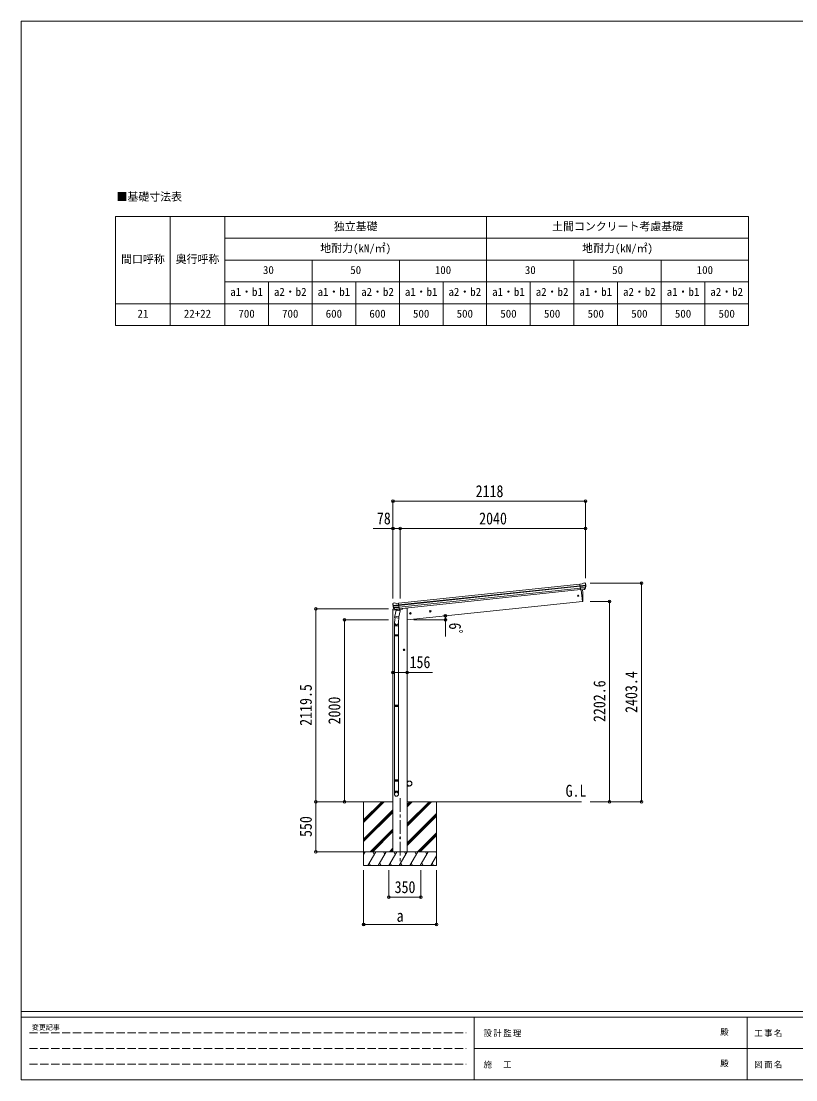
# Model space of a CAD drawing. Units: millimetres at full size, sheet at 1:30. Extents: x -8432 to 8432, y -5820 to 5820.
# Drawn here: x -8432 to 87, y -5820 to 5820 of the extents above; entities that cross this region are included whole.
import ezdxf
from ezdxf.enums import TextEntityAlignment as Align

# ---------------------------------------------------------------- set-up
doc = ezdxf.new("R2010")
doc.units = ezdxf.units.MM
doc.header["$LTSCALE"] = 30
doc.header["$PDMODE"] = 32
doc.header["$PDSIZE"] = 30
doc.linetypes.add('CHAIN1', pattern=[8, 5, -1, 1, -1])
doc.linetypes.add('DASHED3', pattern=[4, 3, -1])
for name, color, linetype, lineweight in [('0-0_0', 7, 'Continuous', 9), ('0-1_本体', 5, 'CHAIN1', 9), ('0-3_ELV2', 4, 'Continuous', 9), ('0-6_OTH_LINE', 6, 'Continuous', 9), ('0-7_SHAPE', 7, 'Continuous', 9), ('0-9_OUTLINE', 7, 'Continuous', 9), ('0-E_DET2', 7, 'Continuous', 18), ('F-0_240', 7, 'Continuous', 9)]:
    doc.layers.add(name, color=color, linetype=linetype, lineweight=lineweight)
doc.styles.add('ＭＳ ゴシック', font='')
doc.styles.get('ＭＳ ゴシック').set_extended_font_data('MS Gothic')

msp = doc.modelspace()

# ---------------------------------------------------------------- linework, layer by layer
at = {"layer": '0-0_0'}
for p, q in [((-4794.17, -2762.32), (-4343.03, -2762.32)), ((-4665.53, -2988.89), (-4438.9, -2762.26)), ((-4665.53, -2974.75), (-4453.04, -2762.26)), ((-4665.53, -2960.61), (-4467.18, -2762.26)), ((-4665.53, -2762.32), (-4665.53, -3462.26)), ((-4187.53, -2819.26), (-4130.53, -2762.26)), ((-4187.53, -2805.12), (-4144.67, -2762.26)), ((-4187.53, -2790.97), (-4158.82, -2762.26)), ((-4187.53, -2762.32), (-2268.59, -2762.32)), ((-4187.53, -3031.39), (-3918.46, -2762.32)), ((-4187.53, -3017.25), (-3932.6, -2762.32)), ((-4187.53, -3003.11), (-3946.74, -2762.32)), ((-3865.53, -2762.32), (-3865.53, -3462.26)), ((-4665.53, -3172.74), (-4343.53, -2850.74)), ((-4665.53, -3186.88), (-4343.53, -2864.88)), ((-4665.53, -3201.02), (-4343.53, -2879.02)), ((-4187.53, -3215.24), (-3865.53, -2893.24)), ((-4187.53, -3229.38), (-3865.53, -2907.38)), ((-4187.53, -3243.52), (-3865.53, -2921.52)), ((-4592.92, -3312.26), (-4343.53, -3062.87)), ((-4578.78, -3312.26), (-4343.53, -3077.01)), ((-4564.64, -3312.26), (-4343.53, -3091.16)), ((-4072.42, -3312.26), (-3865.53, -3105.37)), ((-4058.28, -3312.26), (-3865.53, -3119.51)), ((-4044.14, -3312.26), (-3865.53, -3133.66)), ((-3865.53, -3312.26), (-4665.53, -3312.26)), ((-4665.53, -3341.2), (-4648.82, -3312.26)), ((-4663.82, -3338.24), (-4665.53, -3335.28)), ((-4619.95, -3462.26), (-4533.35, -3312.26)), ((-4548.35, -3338.24), (-4563.35, -3312.26)), ((-4504.48, -3462.26), (-4417.88, -3312.26)), ((-4432.88, -3338.24), (-4447.88, -3312.26)), ((-4389.01, -3462.26), (-4302.41, -3312.26)), ((-4380.79, -3312.26), (-4343.03, -3274.5)), ((-4366.65, -3312.26), (-4343.03, -3288.64)), ((-4352.5, -3312.26), (-4343.03, -3302.79)), ((-4317.41, -3338.24), (-4332.41, -3312.26)), ((-4273.54, -3462.26), (-4186.94, -3312.26)), ((-4201.94, -3338.24), (-4216.94, -3312.26)), ((-4158.07, -3462.26), (-4071.47, -3312.26)), ((-4086.47, -3338.24), (-4101.47, -3312.26)), ((-4042.6, -3462.26), (-3956, -3312.26)), ((-3971, -3338.24), (-3986, -3312.26)), ((-3927.13, -3462.26), (-3865.53, -3355.56)), ((-3865.53, -3320.93), (-3870.53, -3312.26)), ((-4665.53, -3462.26), (-3865.53, -3462.26)), ((-4604.95, -3436.28), (-4589.96, -3462.26)), ((-4489.48, -3436.28), (-4474.48, -3462.26)), ((-4374.01, -3436.28), (-4359.01, -3462.26)), ((-4258.54, -3436.28), (-4243.54, -3462.26)), ((-4143.07, -3436.28), (-4128.07, -3462.26)), ((-4027.6, -3436.28), (-4012.61, -3462.26)), ((-3912.14, -3436.28), (-3897.14, -3462.26))]:
    msp.add_line(p, q, dxfattribs=at)
at = {"layer": '0-1_本体'}
msp.add_line((-4265.53, -2724.02), (-4265.53, -3467.35), dxfattribs=at)
at = {"layer": '0-3_ELV2'}
for p, q in [((-4283.12, -580.32), (-2287.04, -370.52)), ((-4281.13, -599.21), (-2285.05, -389.41)), ((-4280.71, -603.39), (-2284.61, -393.59)), ((-4278.61, -623.25), (-2282.52, -413.45)), ((-2280.76, -430.19), (-4276.85, -639.99)), ((-2260.72, -365.74), (-2287.24, -368.53)), ((-2280.46, -433.08), (-2287.24, -368.53)), ((-2285.09, -389.06), (-2225.35, -382.78)), ((-2224.87, -388.65), (-2284.47, -394.91)), ((-2225.71, -405.4), (-2282.74, -411.4)), ((-2227.1, -410.06), (-2282.27, -415.86)), ((-2237.11, -428.3), (-2280.48, -432.86)), ((-2280.46, -433.08), (-2270.51, -432.04)), ((-2273.58, -432.36), (-2260.19, -559.75)), ((-2270.51, -432.04), (-2270.24, -432.1)), ((-2270.24, -432.1), (-2244.91, -429.44)), ((-2260.72, -365.74), (-2249.12, -358.77)), ((-2247.89, -358.36), (-2234.41, -356.94)), ((-2244.91, -429.44), (-2244.66, -429.32)), ((-2244.66, -429.32), (-2236.97, -428.51)), ((-2235.66, -426.64), (-2226.21, -408.34)), ((-2234.6, -427.07), (-2224.48, -408.81)), ((-2230.74, -358.03), (-2230.74, -358.03)), ((-2230.74, -358.03), (-2225.56, -362.22)), ((-2224.17, -365.92), (-2224.48, -364.07)), ((-4340.78, -579.8), (-4344.98, -584.98)), ((-4340.78, -579.8), (-4340.78, -579.8)), ((-4323.94, -576.56), (-4337.42, -577.98)), ((-4309.85, -581.11), (-4322.65, -576.71)), ((-4309.85, -581.11), (-4283.33, -578.33)), ((-4276.55, -642.88), (-4283.33, -578.33)), ((-2260.19, -559.75), (-4187.53, -762.32)), ((-2260.19, -559.75), (-2258.14, -559.46)), ((-4345.28, -647.48), (-4346.18, -654.31)), ((-4346.18, -654.31), (-4312.44, -650.77)), ((-4345.57, -588.89), (-4345.65, -587.02)), ((-4343.03, -3312.26), (-4343.03, -653.98)), ((-4325.77, -643.12), (-4342.62, -644.89)), ((-4281.17, -598.85), (-4340.91, -605.13)), ((-4340.16, -610.97), (-4280.56, -604.71)), ((-4322.65, -646.53), (-4336.35, -630.78)), ((-4335.86, -627.19), (-4278.82, -621.19)), ((-4321.71, -645.89), (-4334.76, -629.96)), ((-4333.53, -631.46), (-4278.36, -625.66)), ((-4312.35, -646.64), (-4320.04, -647.45)), ((-4319.95, -647.21), (-4276.57, -642.65)), ((-4312.08, -646.7), (-4312.35, -646.64)), ((-4286.74, -644.04), (-4312.08, -646.7)), ((-4286.49, -643.92), (-4286.74, -644.04)), ((-4276.55, -642.88), (-4286.49, -643.92)), ((-4272.43, -646.56), (-4243.16, -643.48)), ((-4238.3, -635.93), (-4238.73, -639.16)), ((-4187.53, -3312.26), (-4187.53, -633.32)), ((-4141.37, -690.1), (-4161.26, -692.19)), ((-4152.1, -683.68), (-4158.17, -688.09)), ((-4158.17, -688.09), (-4157.39, -695.56)), ((-4157.39, -695.56), (-4150.53, -698.61)), ((-4150.27, -701.09), (-4152.36, -681.2)), ((-4145.24, -686.73), (-4152.1, -683.68)), ((-3922.57, -667.1), (-3942.46, -669.19)), ((-3933.3, -660.68), (-3939.38, -665.1)), ((-3939.38, -665.1), (-3938.59, -672.56)), ((-3938.59, -672.56), (-3931.73, -675.61)), ((-3931.47, -678.09), (-3933.56, -658.2)), ((-3926.45, -663.74), (-3933.3, -660.68)), ((-4211.53, -1091.87), (-4231.53, -1091.87)), ((-4221.53, -1084.37), (-4228.03, -1088.12)), ((-4228.03, -1088.12), (-4228.03, -1095.62)), ((-4228.03, -1095.62), (-4221.53, -1099.38)), ((-4221.53, -1101.87), (-4221.53, -1081.87)), ((-4215.03, -1088.12), (-4221.53, -1084.37)), ((-4187.53, -3062.32), (-4187.53, -2512.32)), ((-4187.53, -2512.32), (-4185.53, -2512.32)), ((-4185.53, -2535.02), (-4185.53, -2512.32)), ((-4162.53, -2535.02), (-4185.53, -2535.02)), ((-4185.53, -2537.02), (-4162.53, -2537.02)), ((-4187.53, -2612.32), (-4185.53, -2612.32)), ((-4185.53, -2587.62), (-4162.53, -2587.62)), ((-4185.53, -2589.62), (-4185.53, -2612.32)), ((-4162.53, -2589.62), (-4185.53, -2589.62))]:
    msp.add_line(p, q, dxfattribs=at)
for points in [[(-4187.53, -633.32), (-4207.53, -633.32), (-4238.38, -636.56)], [(-4150.53, -698.61), (-4144.46, -694.2), (-4145.24, -686.73)], [(-3931.73, -675.61), (-3925.66, -671.2), (-3926.45, -663.74)], [(-4221.53, -1099.38), (-4215.03, -1095.62), (-4215.03, -1088.12)]]:
    msp.add_lwpolyline(points, dxfattribs=at)
for centre, radius in [((-2306.98, -497.2), 6.5), ((-4151.31, -691.14), 8.5), ((-4151.31, -691.14), 7.7), ((-4151.31, -691.14), 6.5), ((-3932.52, -668.15), 8.5), ((-3932.52, -668.15), 7.7), ((-3932.52, -668.15), 6.5), ((-4221.53, -1091.87), 8.5), ((-4221.53, -1091.87), 7.7), ((-4221.53, -1091.87), 6.5), ((-4162.53, -2562.32), 25), ((-4265.28, -3162.26), 5)]:
    msp.add_circle(centre, radius, dxfattribs=at)
for centre, radius, start, end in [((-3154.79, -519.54), 900, 357.63919, 5.64986), ((-2247.58, -361.34), 3, 96.02369, 120.97631), ((-2237.22, -425.62), 2.99, 285.2717, 331.00739), ((-2233.89, -361.91), 5, 51.04426, 95.95574), ((-2417.73, -387.57), 192.44, 1.4271, 6.57578), ((-2228.87, -406.96), 3, 332.69111, 354.20009), ((-2425.07, -387.04), 200.2, 354.20009, 359.53883), ((-2180.08, -380.67), 45.32, 182.67122, 185.64518), ((-2224.68, -389.99), 1.35, 95.1605, 97.91927), ((-2222.08, -388.43), 2.74, 179.02151, 184.43412), ((-2227.11, -407.36), 3, 331, 354.13916), ((-2425.07, -387.04), 202, 354.13916, 6), ((-4336.9, -582.95), 5, 96.04426, 140.95574), ((-4323.62, -579.54), 3, 71.02369, 95.97631), ((-2258.55, -556.49), 3, 278, 357.63919), ((-4144.67, -567.77), 202, 186, 197.86084), ((-4342.3, -647.87), 3, 96, 172.5), ((-4151.74, -569.82), 192.44, 185.42422, 190.5729), ((-4385.63, -612.48), 45.32, 6.35482, 9.32878), ((-4342.94, -611.34), 2.74, 7.56588, 12.97849), ((-4340.06, -612.32), 1.35, 94.08073, 96.8395), ((-4144.67, -567.77), 200.2, 192.46117, 197.79991), ((-4334.08, -628.81), 3, 197.86084, 221), ((-4332.44, -628.06), 3, 197.79991, 219.30889), ((-4320.39, -644.57), 2.99, 220.99261, 266.7283), ((-4243.68, -638.51), 5, 276, 352.5), ((-4185.53, -2535.02), 2, 180, 270), ((-4162.53, -2562.32), 27.3, 270, 90), ((-4162.53, -2562.32), 25.3, 270, 90), ((-4185.53, -2589.62), 2, 90, 180)]:
    msp.add_arc(centre, radius, start, end, dxfattribs=at)
for centre, major_axis, ratio, start_param, end_param in [((-2237.42, -425.32), (-0.11, 3), 0.642905, 3.24593831, 4.20392797), ((-2237.29, -425.52), (1.66, -2.51), 0.997631, 5.80419048, 5.89294842), ((-2237.36, -425.41), (3.53, -2.11), 0.650902, 5.25614477, 5.32895537), ((-2234.99, -425.06), (1.08, 3.13), 0.040856, 2.11350352, 2.14162489), ((-2226.43, -365.53), (-0.87, 5.91), 0.020485, 0.67143203, 1.56913061), ((-2231.83, -361.01), (5.88, -1.31), 0.24881, 0.46058498, 0.46410383), ((-2227.45, -364.56), (-2.34, 1.9), 0.995767, 3.98597162, 4.71238898), ((-2422.76, -408.98), (-20.92, 199.05), 0.994373, 4.71137894, 4.7277536), ((-4342.65, -586.87), (1.9, 2.34), 0.995767, 1.57079633, 2.29721369), ((-4339.1, -582.49), (-5.48, -2.51), 0.24881, 5.81908147, 5.82260033), ((-4343.44, -588.03), (-0.38, 5.97), 0.020485, 4.7140547, 5.61175327), ((-4142.37, -589.72), (-20.92, 199.05), 0.994373, 1.55543171, 1.57180637), ((-4322.69, -644.49), (-1.71, 2.84), 0.040856, 4.14156042, 4.16968179), ((-4320.26, -644.23), (-0.51, 2.96), 0.642905, 2.07925734, 3.03724699), ((-4320.3, -644.34), (-3.02, -2.79), 0.650902, 0.95422993, 1.02704053), ((-4320.35, -644.46), (-1.1, -2.8), 0.997631, 0.39023689, 0.47899483)]:
    msp.add_ellipse(centre, major_axis=major_axis, ratio=ratio, start_param=start_param, end_param=end_param, dxfattribs=at)
at = {"layer": '0-6_OTH_LINE'}
for p, q in [((-4343.03, 541.08), (-4343.03, -303.6)), ((-2225.14, 541.08), (-4343.03, 541.08)), ((-2225.14, 541.08), (-2225.14, -303.6)), ((-4343.03, 241.08), (-4560.32, 241.08)), ((-4343.03, 241.08), (-4343.03, -526.34)), ((-4265.28, 241.08), (-4343.03, 241.08)), ((-2225.14, 241.08), (-4265.28, 241.08)), ((-4265.28, 241.08), (-4265.28, -528.17)), ((-2225.14, 241.08), (-2225.14, -303.6)), ((-1611.45, -358.92), (-2174.31, -358.92)), ((-1611.45, -358.92), (-1611.45, -2762.32)), ((-1961.45, -559.75), (-2174.31, -559.75)), ((-1961.45, -559.75), (-1961.45, -2762.32)), ((-5190.5, -642.83), (-4393.53, -642.83)), ((-5190.5, -642.83), (-5190.5, -2762.32)), ((-4876.97, -2762.32), (-4876.97, -762.32)), ((-4876.97, -762.32), (-4393.53, -762.32)), ((-4343.03, -1341.87), (-4187.53, -1341.87)), ((-4187.53, -1341.87), (-3907.91, -1341.87)), ((-5190.5, -2762.32), (-4666.53, -2762.32)), ((-5190.5, -3312.32), (-5190.5, -2762.32)), ((-4876.97, -2762.32), (-4666.53, -2762.32)), ((-1961.45, -2762.32), (-2174.31, -2762.32)), ((-1611.45, -2762.32), (-2174.31, -2762.32)), ((-5190.5, -3312.32), (-4666.53, -3312.32)), ((-4665.53, -4112.26), (-4665.53, -3513.26)), ((-4387.53, -3812.26), (-4387.53, -3513.26)), ((-4037.53, -3812.26), (-4037.53, -3513.26)), ((-3865.53, -4112.26), (-3865.53, -3513.26)), ((-4387.53, -3812.26), (-4037.53, -3812.26)), ((-3865.53, -4112.26), (-4665.53, -4112.26))]:
    msp.add_line(p, q, dxfattribs=at)
at = {"layer": '0-6_OTH_LINE', "lineweight": 18}
for q in [(-4113.16, -762.32), (-3764.61, -943.82)]:
    msp.add_line((-3764.61, -762.32), q, dxfattribs=at)
at = {"layer": '0-6_OTH_LINE'}
msp.add_arc((-4113.16, -762.32), 348.55, 0, 7.27608, dxfattribs=at)
for p in [(-4343.03, 541.08), (-2225.14, 541.08), (-4343.03, 241.08), (-4265.28, 241.08), (-2225.14, 241.08), (-1611.45, -358.92), (-1961.45, -559.75), (-5190.5, -642.83), (-4876.97, -762.32), (-3767.42, -718.18), (-3764.61, -762.32), (-4343.03, -1341.87), (-4187.53, -1341.87), (-5190.5, -2762.32), (-4876.97, -2762.32), (-1961.45, -2762.32), (-1611.45, -2762.32), (-5190.5, -3312.32), (-4387.53, -3812.26), (-4037.53, -3812.26), (-4665.53, -4112.26), (-3865.53, -4112.26)]:
    msp.add_point(p, dxfattribs=at)
at = {"layer": '0-9_OUTLINE'}
for p, q in [((-4309.21, -655.82), (-4322.57, -721.47)), ((-4319.2, -647.45), (-4278.53, -643.18)), ((-4315.84, -647.75), (-4315.99, -648.48)), ((-4315.37, -649.61), (-4290.62, -659.36)), ((-4264.33, -664.95), (-4309.21, -655.82)), ((-4307.04, -652.9), (-4307.69, -656.13)), ((-4286.23, -644.37), (-4289.15, -658.72)), ((-4277.69, -730.6), (-4264.33, -664.95)), ((-4276.71, -641.3), (-4275.78, -641.48)), ((-4275.78, -641.48), (-4264.58, -658.41)), ((-4264.58, -658.41), (-4265.85, -664.64)), ((-4327.87, -829.64), (-4327.87, -795.29)), ((-4320.16, -736.76), (-4325.72, -792.48)), ((-4325.05, -733.72), (-4322.56, -721.47)), ((-4324.83, -735.12), (-4324.84, -735.12)), ((-4323.5, -736.08), (-4282.54, -744.41)), ((-4277.69, -730.6), (-4322.57, -721.47)), ((-4277.25, -728.46), (-4283.91, -796.21)), ((-4281.87, -794.99), (-4281.87, -829.64)), ((-4277.7, -730.6), (-4280.24, -743.07)), ((-4281.87, -829.64), (-4327.87, -829.64)), ((-4327.87, -928.39), (-4326.87, -926.39)), ((-4281.87, -928.39), (-4327.87, -928.39)), ((-4282.87, -926.39), (-4326.87, -926.39)), ((-4325.87, -829.64), (-4325.87, -926.39)), ((-4283.87, -829.64), (-4283.87, -926.39)), ((-4281.87, -928.39), (-4282.87, -926.39)), ((-4281.87, -928.39), (-4281.87, -936.39)), ((-4281.87, -936.39), (-4327.87, -936.39)), ((-4282.87, -938.39), (-4326.87, -938.39)), ((-4325.87, -938.39), (-4325.87, -1702.27)), ((-4283.87, -938.39), (-4283.87, -1702.27)), ((-4281.87, -936.39), (-4282.87, -938.39)), ((-4327.87, -1704.27), (-4326.87, -1702.27)), ((-4281.87, -1704.27), (-4327.87, -1704.27)), ((-4281.87, -1712.27), (-4327.87, -1712.27)), ((-4282.87, -1702.27), (-4326.87, -1702.27)), ((-4282.87, -1714.27), (-4326.87, -1714.27)), ((-4325.87, -1714.27), (-4325.87, -2522.76)), ((-4283.87, -1714.27), (-4283.87, -2522.76)), ((-4281.87, -1704.27), (-4282.87, -1702.27)), ((-4281.87, -1712.27), (-4282.87, -1714.27)), ((-4281.87, -1704.27), (-4281.87, -1712.27)), ((-4327.87, -2524.76), (-4326.87, -2522.76)), ((-4281.87, -2524.76), (-4327.87, -2524.76)), ((-4281.87, -2532.76), (-4327.87, -2532.76)), ((-4282.87, -2522.76), (-4326.87, -2522.76)), ((-4282.87, -2534.76), (-4326.87, -2534.76)), ((-4325.87, -2534.76), (-4325.87, -2644.76)), ((-4283.87, -2534.76), (-4283.87, -2644.76)), ((-4281.87, -2524.76), (-4282.87, -2522.76)), ((-4281.87, -2532.76), (-4282.87, -2534.76)), ((-4281.87, -2524.76), (-4281.87, -2532.76)), ((-4327.87, -2678.9), (-4327.87, -2644.76)), ((-4281.87, -2644.76), (-4327.87, -2644.76)), ((-4281.87, -2678.9), (-4281.87, -2644.76))]:
    msp.add_line(p, q, dxfattribs=at)
for points in [[(-4327.87, -928.39), (-4327.87, -936.39), (-4326.87, -938.39)], [(-4327.87, -1704.27), (-4327.87, -1712.27), (-4326.87, -1714.27)], [(-4327.87, -2524.76), (-4327.87, -2532.76), (-4326.87, -2534.76)]]:
    msp.add_lwpolyline(points, dxfattribs=at)
for centre, radius, start, end in [((-4319.25, -646.96), 0.5, 240.73754, 276), ((-4316.33, -647.65), 0.5, 348.5, 96), ((-4315.01, -648.68), 1, 168.5, 248.5), ((-4290.14, -658.45), 1.03, 242.53897, 344.46569), ((-4285.65, -644.53), 0.604, 93.09842, 164.70595), ((-4278.58, -642.68), 0.5, 276, 311.26246), ((-4297.87, -795.29), 30, 177.45142, 180), ((-4323.15, -734.14), 1.95, 167.54017, 209.97766), ((-4323.1, -734.12), 2, 209.90962, 258.5), ((-4282.14, -742.45), 2, 258.5, 341.96843)]:
    msp.add_arc(centre, radius, start, end, dxfattribs=at)
for centre, major_axis, ratio, start_param, end_param in [((-4304.87, -794.99), (23, 0), 0.996195, 2.62193603, 6.60747969), ((-4304.87, -794.99), (21, 0), 0.996195, 3.02154981, 6.2247991), ((-4304.87, -2677.16), (-23, 0), 0.996195, 3.14159265, 6.28318531), ((-4304.87, -2678.9), (-23, 0), 0.996195, 3.14159265, 6.28318531), ((-4304.87, -2678.9), (0, -23.43), 0.981806, 4.71238898, 7.85398163)]:
    msp.add_ellipse(centre, major_axis=major_axis, ratio=ratio, start_param=start_param, end_param=end_param, dxfattribs=at)
msp.add_ellipse((-4304.87, -2678.9), major_axis=(21, 0), ratio=0.996195, dxfattribs=at)
at = {"layer": '0-E_DET2'}
for p, q in [((-7392.91, 3673.5), (-432.91, 3673.5)), ((-7392.91, 3673.5), (-7392.91, 2473.5)), ((-6792.91, 3673.5), (-6792.91, 2473.5)), ((-6192.91, 3673.5), (-6192.91, 2473.5)), ((-3312.91, 3673.5), (-3312.91, 2473.5)), ((-432.91, 3673.5), (-432.91, 2473.5)), ((-6192.91, 3433.5), (-432.91, 3433.5)), ((-6192.91, 3193.5), (-432.91, 3193.5)), ((-5232.91, 3193.5), (-5232.91, 2473.5)), ((-4272.91, 3193.5), (-4272.91, 2473.5)), ((-2352.91, 3193.5), (-2352.91, 2473.5)), ((-1392.91, 3193.5), (-1392.91, 2473.5)), ((-6192.91, 2953.5), (-432.91, 2953.5)), ((-5712.91, 2953.5), (-5712.91, 2473.5)), ((-4752.91, 2953.5), (-4752.91, 2473.5)), ((-3792.91, 2953.5), (-3792.91, 2473.5)), ((-2832.91, 2953.5), (-2832.91, 2473.5)), ((-1872.91, 2953.5), (-1872.91, 2473.5)), ((-912.91, 2953.5), (-912.91, 2473.5)), ((-7392.91, 2713.5), (-432.91, 2713.5)), ((-7392.91, 2473.5), (-432.91, 2473.5))]:
    msp.add_line(p, q, dxfattribs=at)
at = {"layer": 'F-0_240', "color": 5}
for p, q in [((-8432.06, 5820), (-8432.06, -5820)), ((-8432.06, 5820), (8007.94, 5820)), ((-8432.06, -5070), (8007.94, -5070)), ((-8432.06, -5130), (5341.19, -5130)), ((-3448.82, -5130), (-3448.82, -5820)), ((-448.82, -5130), (-448.82, -5820)), ((-3448.82, -5475), (2701.18, -5475)), ((-8432.06, -5820), (8007.94, -5820))]:
    msp.add_line(p, q, dxfattribs=at)
at = {"layer": 'F-0_240', "color": 4, "linetype": 'DASHED3'}
for p, q in [((-8342.06, -5302.5), (-3538.82, -5302.5)), ((-8342.06, -5475), (-3538.82, -5475)), ((-8342.06, -5647.5), (-3538.82, -5647.5))]:
    msp.add_line(p, q, dxfattribs=at)

# ---------------------------------------------------------------- texts
at = {"layer": '0-6_OTH_LINE', "color": 7, "style": 'ＭＳ ゴシック', "width": 0.85}
for s, p in [('2118', (-3434.09, 547.08)), ('78', (-4520.06, 247.96)), ('2040', (-3395.21, 247.08)), ('156', (-4160.6, -1332.89)), ('350', (-4325.03, -3806.26)), ('a', (-4303.03, -4122.26))]:
    msp.add_text(s, height=132, dxfattribs=at).set_placement(p, align=Align.BOTTOM_LEFT)
for s, rotation, p in [('6ﾟ', 270, (-3765.07, -793.84)), ('2403.4', 90, (-1617.45, -1785.62)), ('2119.5', 90, (-5196.5, -1927.58)), ('2202.6', 90, (-1967.45, -1886.03)), ('2000', 90, (-4882.97, -1912.32)), ('550', 90, (-5196.5, -3149.82))]:
    msp.add_text(s, height=132, rotation=rotation, dxfattribs=at).set_placement(p, align=Align.BOTTOM_LEFT)
at = {"layer": '0-7_SHAPE', "style": 'ＭＳ ゴシック', "width": 0.85}
msp.add_text('G.L', height=132, dxfattribs=at).set_placement((-2444.85, -2747.35), align=Align.BOTTOM_LEFT)
at = {"layer": '0-E_DET2', "style": 'ＭＳ ゴシック'}
for s, p in [('■基礎寸法表', (-7382.99, 3819.5)), ('独立基礎', (-4992.91, 3493.5)), ('土間コンクリート考慮基礎', (-2592.91, 3493.5)), ('地耐力(kN/㎡)', (-5142.91, 3253.5)), ('地耐力(kN/㎡)', (-2262.91, 3253.5)), ('間口呼称', (-7332.91, 3133.5)), ('奥行呼称', (-6732.91, 3133.5)), ('30', (-5772.91, 3013.5)), ('50', (-4812.91, 3013.5)), ('100', (-3882.91, 3013.5)), ('30', (-2892.91, 3013.5)), ('50', (-1932.91, 3013.5)), ('100', (-1002.91, 3013.5)), ('a1・b1', (-6132.91, 2773.5)), ('a2・b2', (-5652.91, 2773.5)), ('a1・b1', (-5172.91, 2773.5)), ('a2・b2', (-4692.91, 2773.5)), ('a1・b1', (-4212.91, 2773.5)), ('a2・b2', (-3732.91, 2773.5)), ('a1・b1', (-3252.91, 2773.5)), ('a2・b2', (-2772.91, 2773.5)), ('a1・b1', (-2292.91, 2773.5)), ('a2・b2', (-1812.91, 2773.5)), ('a1・b1', (-1332.91, 2773.5)), ('a2・b2', (-852.91, 2773.5)), ('21', (-7152.91, 2533.5)), ('22+22', (-6642.91, 2533.5)), ('700', (-6042.91, 2533.5)), ('700', (-5562.91, 2533.5)), ('600', (-5082.91, 2533.5)), ('600', (-4602.91, 2533.5)), ('500', (-4122.91, 2533.5)), ('500', (-3642.91, 2533.5)), ('500', (-3162.91, 2533.5)), ('500', (-2682.91, 2533.5)), ('500', (-2202.91, 2533.5)), ('500', (-1722.91, 2533.5)), ('500', (-1242.91, 2533.5)), ('500', (-762.91, 2533.5))]:
    msp.add_text(s, height=87.98, dxfattribs=at).set_placement(p, align=Align.BOTTOM_LEFT)
at = {"layer": 'F-0_240', "style": 'ＭＳ ゴシック'}
for s, height, p in [('変更記事', 54.99, (-8314.83, -5287.5)), ('殿', 65.98, (-744.53, -5347.5)), ('殿', 65.98, (-744.53, -5692.5))]:
    msp.add_text(s, height=height, dxfattribs=at).set_placement(p, align=Align.BOTTOM_LEFT)
at = {"layer": 'F-0_240', "char_height": 65.98, "attachment_point": 7, "style": 'ＭＳ ゴシック'}
for s, insert in [('\\T1.17;設計監理', (-3347.49, -5347.5)), ('\\T1.17;工事名', (-369.71, -5347.5)), ('\\T1.17;施\u3000工', (-3347.49, -5692.5)), ('\\T1.17;図面名', (-369.71, -5692.5))]:
    msp.add_mtext(s, dxfattribs=dict(at, insert=insert))

doc.saveas('drawing.dxf')
